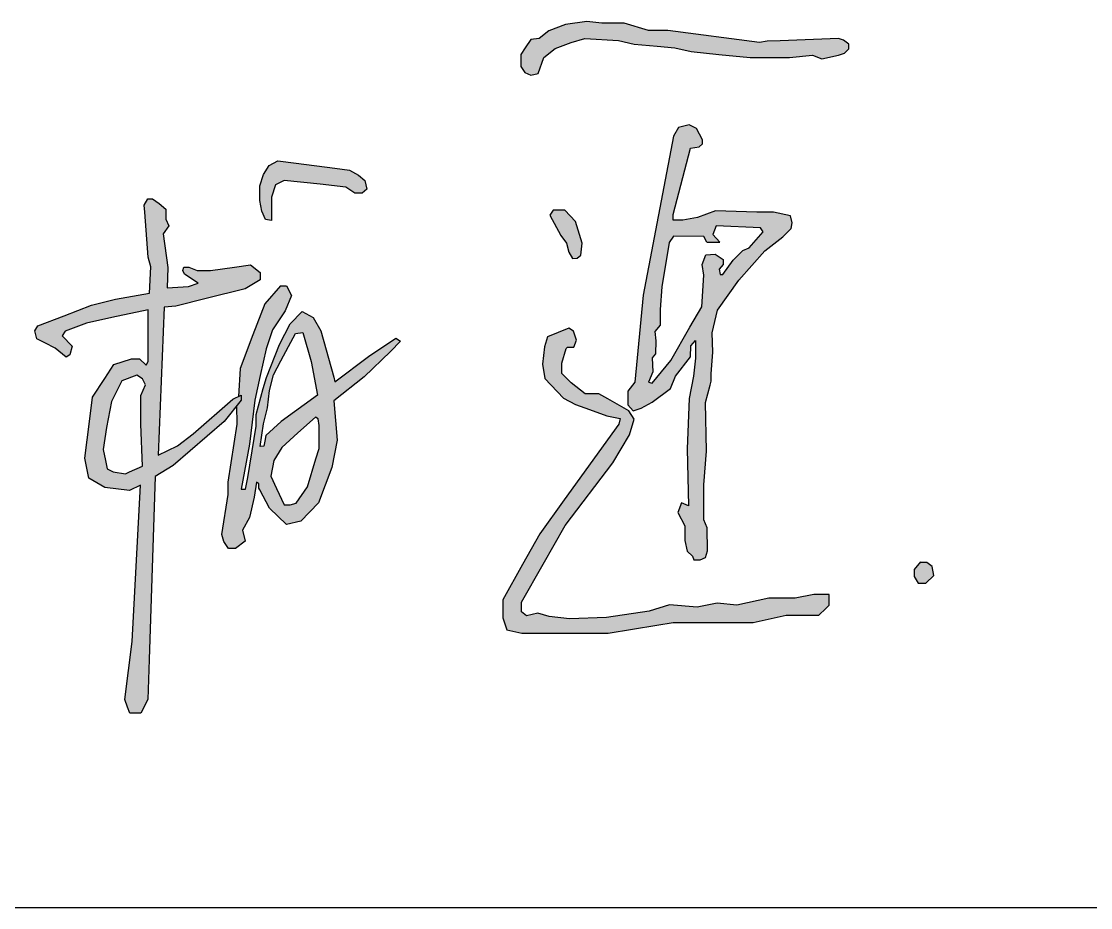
# Model space of a CAD drawing. Extents: x 1162612 to 1711260, y -157368 to 197905.
# Drawn here: x 1661856 to 1662712, y 130493 to 131202 of the extents above; entities that cross this region are included whole.
import ezdxf

# ---------------------------------------------------------------- set-up
doc = ezdxf.new("R2010")
doc.units = 0
doc.header["$LTSCALE"] = 1000
doc.header["$MEASUREMENT"] = 0
doc.layers.get('0').update_dxf_attribs({"linetype": 'CONTINUOUS'})
doc.layers.add('PUB_TITLE', color=4, linetype='CONTINUOUS')

msp = doc.modelspace()

# ---------------------------------------------------------------- hatches: boundary and pattern name
h = msp.add_hatch(color=256)
h.paths.add_polyline_path([(1661968.94, 131032.37), (1661973.43, 131038.78), (1661971.16, 131044.04), (1661971.21, 131052), (1661965.79, 131056.79), (1661960.35, 131060.32), (1661956.82, 131060.32), (1661953.89, 131055.26), (1661954.32, 131049.73), (1661957.11, 131013.73), (1661959.1, 131005.85), (1661958, 130984.79), (1661930.98, 130980.2), (1661911.78, 130975.4), (1661889.66, 130966.84), (1661868.68, 130958.71), (1661866.32, 130954.65), (1661867.93, 130948.3), (1661874.19, 130945.08), (1661882.58, 130940.75), (1661891.37, 130933.55), (1661894.43, 130935.6), (1661896.23, 130942.35), (1661888.2, 130950.71), (1661890.57, 130954.5), (1661907.57, 130960.87), (1661927.96, 130965.33), (1661956.95, 130971.66), (1661956.95, 130930.1), (1661955.45, 130927.35), (1661950.15, 130932.28), (1661943.76, 130932.28), (1661929.56, 130927.9), (1661922.29, 130916.64), (1661912.56, 130901.55), (1661910.08, 130882.12), (1661906.33, 130852.78), (1661909.57, 130836.83), (1661922.29, 130829.43), (1661941.96, 130826.89), (1661950.75, 130831.28), (1661944.18, 130706.12), (1661938.22, 130659.68), (1661940.56, 130653.58), (1661942.44, 130648.65), (1661951.06, 130648.65), (1661956.81, 130659.57), (1661957.86, 130691.73), (1661962.63, 130838.2), (1661977.08, 130847.05), (1662017.86, 130882.2), (1662031.35, 130899.16), (1662031.37, 130903.15), (1662024.69, 130899.93), (1661993.16, 130872.39), (1661980.54, 130862.59), (1661965.13, 130855.12), (1661969.84, 130973.58), (1661979.1, 130974.36), (1662003.44, 130980.52), (1662034.69, 130988.43), (1662046.77, 130995.5), (1662046.77, 131001.33), (1662038.96, 131007.51), (1662026.15, 131005.7), (1662006.98, 131003), (1661996.36, 131003), (1661989.63, 131005.76), (1661985.48, 131005.76), (1661984.66, 131002.99), (1661986.05, 130999.98), (1661996.96, 130992.99), (1661989.38, 130990.22), (1661972.16, 130989.18), (1661972.83, 131005.33)])
h.paths.add_polyline_path([(1661947.81, 130919.3), (1661952.49, 130916.25), (1661954.93, 130911.58), (1661951.27, 130903.04), (1661951.27, 130880.08), (1661952.49, 130846.35), (1661942.19, 130841.75), (1661938.88, 130840.35), (1661928.94, 130841.75), (1661924.17, 130844.39), (1661922.82, 130850.98), (1661921.01, 130859.81), (1661923.61, 130877.23), (1661927.68, 130898.16), (1661935.81, 130914.83)], flags=16)
h.paths.add_polyline_path([(1662125.42, 131079.22), (1662118.12, 131083.41), (1662106.36, 131084.95), (1662075.56, 131088.96), (1662060.85, 131090.88), (1662053.82, 131087.2), (1662049.35, 131079.86), (1662046.31, 131070.75), (1662046.31, 131059.1), (1662047.9, 131050.43), (1662050.86, 131043.84), (1662055.67, 131043.04), (1662055.67, 131053.2), (1662055.67, 131061.84), (1662059.04, 131071.71), (1662065.95, 131075.19), (1662094.75, 131072.05), (1662115.3, 131069.8), (1662122.38, 131064.87), (1662128.21, 131064.87), (1662132.14, 131068.12), (1662130.46, 131075.19)])
h.paths.add_polyline_path([(1662051.51, 130940.4), (1662056.67, 130955.63), (1662066.76, 130970.64), (1662071.69, 130982.97), (1662067.88, 130990.74), (1662062.85, 130990.74), (1662050.35, 130976.47), (1662040.92, 130951.49), (1662030.71, 130924.49), (1662029.31, 130902.15), (1662031.37, 130903.15), (1662031.35, 130899.16), (1662027.97, 130894.91), (1662028.29, 130879.9), (1662021.12, 130833.63), (1662021.12, 130823.66), (1662015.92, 130791.58), (1662017.62, 130786.11), (1662021.32, 130780.42), (1662027.01, 130780.42), (1662034.7, 130786.39), (1662032.65, 130795.14), (1662038.14, 130805.33), (1662041.76, 130821.46), (1662043.83, 130833.48), (1662045.73, 130832.26), (1662045.73, 130828.69), (1662046.33, 130827.55), (1662054.06, 130812.89), (1662067.79, 130799.77), (1662079.28, 130802.4), (1662093.47, 130817.08), (1662104.18, 130845.44), (1662108.41, 130867.08), (1662105.74, 130898.79), (1662129.88, 130917.83), (1662151.09, 130938.1), (1662159, 130946.53), (1662155.32, 130948.96), (1662133.48, 130934.08), (1662106.55, 130913.99), (1662105.53, 130917.69), (1662095.32, 130954.71), (1662089.17, 130965.47), (1662080.36, 130970.08), (1662070.71, 130960.3), (1662062.18, 130943.81), (1662051.63, 130917.42), (1662049.18, 130908.53), (1662043.45, 130887.72), (1662043.45, 130878.36), (1662041.76, 130868.57), (1662036.75, 130837.24), (1662034.85, 130828.12), (1662031.42, 130828.12), (1662038.05, 130864.11), (1662042.49, 130899.21), (1662046.8, 130918.89)])
h.paths.add_polyline_path([(1662063.3, 130930.7), (1662069.35, 130942.06), (1662075.03, 130952.71), (1662080.97, 130953.45), (1662087.64, 130930.16), (1662092.71, 130903.18), (1662063.59, 130882.13), (1662051.28, 130871.05), (1662050.45, 130866.35), (1662049.74, 130862.34), (1662046.75, 130862.09), (1662049.47, 130880.36), (1662052.55, 130893.08), (1662054.26, 130906.86), (1662057.32, 130919.48)], flags=16)
h.paths.add_polyline_path([(1662090.94, 130885.62), (1662093.12, 130884.19), (1662093.8, 130879.07), (1662093.8, 130860.58), (1662091.29, 130852.24), (1662084.55, 130829.82), (1662075.5, 130816.81), (1662070.73, 130815.43), (1662065.9, 130815.43), (1662059.88, 130828.45), (1662055.28, 130838.43), (1662057.75, 130850.91), (1662064.08, 130861.44), (1662076.94, 130873.01)], flags=16)
h.paths.add_polyline_path([(1662306.64, 131188.68), (1662333.47, 131187.23), (1662346.04, 131184.09), (1662364.42, 131182.52), (1662378.71, 131181.3), (1662391.73, 131178.33), (1662413.89, 131176.04), (1662439.09, 131173.43), (1662470.39, 131173.43), (1662488.86, 131175.39), (1662496.25, 131172.56), (1662509.72, 131175.39), (1662514.52, 131177.13), (1662518.06, 131180.46), (1662518.06, 131184.32), (1662513.66, 131187.42), (1662509.8, 131188.82), (1662462.97, 131186.96), (1662452.69, 131186.55), (1662446.53, 131185.45), (1662373.02, 131195.22), (1662357.59, 131195.22), (1662338.16, 131201.07), (1662320.26, 131201.07), (1662308.24, 131202.44), (1662291.03, 131199.85), (1662277.78, 131194.83), (1662270.01, 131188.74), (1662263.27, 131187.87), (1662258.9, 131181.16), (1662255.36, 131175.86), (1662255.36, 131166.36), (1662258.56, 131161.46), (1662263.26, 131159.38), (1662269.14, 131160.84), (1662273.79, 131173.57), (1662282.85, 131180.66), (1662295.58, 131185.55)])
h.paths.add_polyline_path([(1662299.23, 131042.22), (1662290.56, 131051.22), (1662281.21, 131051.22), (1662278.48, 131047.44), (1662287.46, 131031.01), (1662291.99, 131024.8), (1662293.84, 131017.76), (1662296.85, 131012.5), (1662300.59, 131012.84), (1662303.47, 131015.39), (1662304.49, 131024.9)])
h.paths.add_polyline_path([(1662391.1, 131100.86), (1662398.03, 131102.12), (1662400.68, 131104.54), (1662400.82, 131107.75), (1662396.02, 131116.59), (1662390.05, 131119.76), (1662381.58, 131117.41), (1662377.48, 131110.66), (1662353.24, 130983.17), (1662346.58, 130913.72), (1662340.98, 130906.38), (1662340.98, 130895.6), (1662345.39, 130890.73), (1662351.65, 130892.7), (1662360.59, 130897.57), (1662375.09, 130908.46), (1662379.26, 130918.43), (1662391.19, 130933.81), (1662391.48, 130942.8), (1662395.22, 130947), (1662395.22, 130932.84), (1662393.58, 130918.32), (1662390.25, 130900.51), (1662388.64, 130860.28), (1662389.62, 130814.66), (1662384.03, 130817.14), (1662381.13, 130809.28), (1662386.72, 130798.73), (1662386.72, 130786.93), (1662388.51, 130778.41), (1662392.82, 130774.47), (1662393.9, 130771.45), (1662398.93, 130771.45), (1662403.16, 130773.32), (1662404.82, 130778.63), (1662404.6, 130796.93), (1662401.79, 130803.44), (1662401.79, 130831.57), (1662404.06, 130858.37), (1662403.16, 130897.34), (1662406.83, 130911.27), (1662407.7, 130914.55), (1662407.7, 130920.43), (1662408.97, 130937.55), (1662408.5, 130953.14), (1662412.89, 130971.23), (1662429.91, 130995.18), (1662450.59, 131018.85), (1662465.22, 131030), (1662471.66, 131036.57), (1662472.49, 131041.1), (1662471.33, 131046.89), (1662457.68, 131049.61), (1662444.22, 131049.61), (1662411.14, 131050.87), (1662396.78, 131045.52), (1662384.93, 131043.19), (1662377.33, 131043.19), (1662377.33, 131047.85)])
h.paths.add_polyline_path([(1662377.66, 131030.49), (1662401.79, 131030.11), (1662404.33, 131025.8), (1662407, 131025.79), (1662414.74, 131025.78), (1662409.16, 131031.89), (1662411.82, 131038.87), (1662447.25, 131037.09), (1662449.36, 131033.86), (1662438.3, 131021.27), (1662433.16, 131018.96), (1662425.27, 131011.25), (1662417.02, 130999.9), (1662415.01, 130999.9), (1662414.24, 131004.13), (1662417.29, 131007.79), (1662417.29, 131011.86), (1662410.98, 131016.14), (1662403.47, 131015.45), (1662400.57, 131007.88), (1662401.86, 130999.34), (1662400.22, 130974.02), (1662390.74, 130957.55), (1662375.42, 130930.98), (1662360.59, 130912.78), (1662357.69, 130913.58), (1662360.93, 130921.78), (1662360.5, 130933.02), (1662363.21, 130936.37), (1662363.47, 130946.64), (1662362.65, 130954.23), (1662366.97, 130959.29), (1662366.97, 130971.76), (1662368.27, 130989.97), (1662374.11, 131025.54)], flags=16)
h.paths.add_polyline_path([(1662295.61, 130913.04), (1662288.29, 130920.65), (1662288.29, 130928.86), (1662291.67, 130940.49), (1662292.74, 130941.77), (1662297.7, 130941.77), (1662299.84, 130947.26), (1662297.56, 130954.48), (1662293.81, 130956.76), (1662276.81, 130949.94), (1662274.26, 130942.04), (1662272.79, 130927.99), (1662274.67, 130916.49), (1662289.53, 130900.75), (1662299.04, 130895.67), (1662310.29, 130891.65), (1662324.21, 130886.69), (1662334.92, 130884.43), (1662333.74, 130880.01), (1662290.17, 130819.53), (1662270.6, 130792.36), (1662256.76, 130767.59), (1662241.08, 130739.53), (1662241.08, 130725.12), (1662244.27, 130715.52), (1662256.04, 130712.64), (1662276.45, 130712.64), (1662302.39, 130712.64), (1662325.2, 130712.64), (1662364.35, 130719.12), (1662377.44, 130721.28), (1662405.04, 130721.28), (1662441.31, 130721.28), (1662467.73, 130727.24), (1662493.9, 130727.24), (1662499.43, 130732.52), (1662502.25, 130735.21), (1662502.25, 130743.8), (1662489.82, 130743.8), (1662474.93, 130740.68), (1662453.8, 130740.68), (1662428.34, 130735.16), (1662412.6, 130736.83), (1662396.48, 130733.51), (1662374.43, 130735.41), (1662358.06, 130730.43), (1662323.84, 130725.35), (1662294.33, 130724.2), (1662278.18, 130726.1), (1662268.92, 130728.63), (1662259.77, 130726.63), (1662255.87, 130729.78), (1662255.87, 130737.57), (1662273.12, 130767.82), (1662290.87, 130798.94), (1662329.12, 130849.17), (1662342.23, 130871.42), (1662346.12, 130884.11), (1662341.93, 130890.64), (1662332.52, 130896.02), (1662324.97, 130900.32), (1662317.92, 130904.35), (1662306.97, 130904.35)])
h.paths.add_polyline_path([(1662584.64, 130765.98), (1662580.28, 130769.31), (1662574.98, 130769.31), (1662570.17, 130763.75), (1662570.17, 130758.2), (1662573.42, 130752.73), (1662579.72, 130752.73), (1662585.94, 130758.75)])
h = msp.add_hatch(color=250)
h.paths.add_polyline_path([(1662373.02, 131195.22), (1662357.59, 131195.22), (1662338.16, 131201.07), (1662320.26, 131201.07), (1662308.24, 131202.44), (1662291.03, 131199.85), (1662277.78, 131194.83), (1662270.01, 131188.74), (1662263.27, 131187.87), (1662258.9, 131181.16), (1662255.36, 131175.86), (1662255.36, 131166.36), (1662258.56, 131161.46), (1662263.26, 131159.38), (1662269.14, 131160.84), (1662273.79, 131173.57), (1662282.85, 131180.66), (1662295.58, 131185.55), (1662306.64, 131188.68), (1662333.47, 131187.23), (1662346.04, 131184.09), (1662364.42, 131182.52), (1662378.71, 131181.3), (1662391.73, 131178.33), (1662413.89, 131176.04), (1662439.09, 131173.43), (1662470.39, 131173.43), (1662488.86, 131175.39), (1662496.25, 131172.56), (1662509.72, 131175.39), (1662514.52, 131177.13), (1662518.06, 131180.46), (1662518.06, 131184.32), (1662513.66, 131187.42), (1662509.8, 131188.82), (1662462.97, 131186.96), (1662452.69, 131186.55), (1662446.53, 131185.45)])
h.paths.add_polyline_path([(1662398.03, 131102.12), (1662400.68, 131104.54), (1662400.82, 131107.75), (1662396.02, 131116.59), (1662390.05, 131119.76), (1662381.58, 131117.41), (1662377.48, 131110.66), (1662353.24, 130983.17), (1662346.58, 130913.72), (1662340.98, 130906.38), (1662340.98, 130895.6), (1662345.39, 130890.73), (1662351.65, 130892.7), (1662360.59, 130897.57), (1662375.09, 130908.46), (1662379.26, 130918.43), (1662391.19, 130933.81), (1662391.48, 130942.8), (1662395.22, 130947), (1662395.22, 130932.84), (1662393.58, 130918.32), (1662390.25, 130900.51), (1662388.64, 130860.28), (1662389.62, 130814.66), (1662384.03, 130817.14), (1662381.13, 130809.28), (1662386.72, 130798.73), (1662386.72, 130786.93), (1662388.51, 130778.41), (1662392.82, 130774.47), (1662393.9, 130771.45), (1662398.93, 130771.45), (1662403.16, 130773.32), (1662404.82, 130778.63), (1662404.6, 130796.93), (1662401.79, 130803.44), (1662401.79, 130831.57), (1662404.06, 130858.37), (1662403.16, 130897.34), (1662406.83, 130911.27), (1662407.7, 130914.55), (1662407.7, 130920.43), (1662408.97, 130937.55), (1662408.5, 130953.14), (1662412.89, 130971.23), (1662429.91, 130995.18), (1662450.59, 131018.85), (1662465.22, 131030), (1662471.66, 131036.57), (1662472.49, 131041.1), (1662471.33, 131046.89), (1662457.68, 131049.61), (1662444.22, 131049.61), (1662411.14, 131050.87), (1662396.78, 131045.52), (1662384.93, 131043.19), (1662377.33, 131043.19), (1662377.33, 131047.85), (1662391.1, 131100.86)])
h.paths.add_polyline_path([(1662411.82, 131038.87), (1662447.25, 131037.09), (1662449.36, 131033.86), (1662438.3, 131021.27), (1662433.16, 131018.96), (1662425.27, 131011.25), (1662417.02, 130999.9), (1662415.01, 130999.9), (1662414.24, 131004.13), (1662417.29, 131007.79), (1662417.29, 131011.86), (1662410.98, 131016.14), (1662403.47, 131015.45), (1662400.57, 131007.88), (1662401.86, 130999.34), (1662400.22, 130974.02), (1662390.74, 130957.55), (1662375.42, 130930.98), (1662360.59, 130912.78), (1662357.69, 130913.58), (1662360.93, 130921.78), (1662360.5, 130933.02), (1662363.21, 130936.37), (1662363.47, 130946.64), (1662362.65, 130954.23), (1662366.97, 130959.29), (1662366.97, 130971.76), (1662368.27, 130989.97), (1662374.11, 131025.54), (1662377.66, 131030.49), (1662401.79, 131030.11), (1662404.33, 131025.8), (1662407, 131025.79), (1662414.74, 131025.78), (1662409.16, 131031.89)], flags=16)
h.paths.add_polyline_path([(1662291.67, 130940.49), (1662292.74, 130941.77), (1662297.7, 130941.77), (1662299.84, 130947.26), (1662297.56, 130954.48), (1662293.81, 130956.76), (1662276.81, 130949.94), (1662274.26, 130942.04), (1662272.79, 130927.99), (1662274.67, 130916.49), (1662289.53, 130900.75), (1662299.04, 130895.67), (1662310.29, 130891.65), (1662324.21, 130886.69), (1662334.92, 130884.43), (1662333.74, 130880.01), (1662290.17, 130819.53), (1662270.6, 130792.36), (1662256.76, 130767.59), (1662241.08, 130739.53), (1662241.08, 130725.12), (1662244.27, 130715.52), (1662256.04, 130712.64), (1662276.45, 130712.64), (1662302.39, 130712.64), (1662325.2, 130712.64), (1662364.35, 130719.12), (1662377.44, 130721.28), (1662405.04, 130721.28), (1662441.31, 130721.28), (1662467.73, 130727.24), (1662493.9, 130727.24), (1662499.43, 130732.52), (1662502.25, 130735.21), (1662502.25, 130743.8), (1662489.82, 130743.8), (1662474.93, 130740.68), (1662453.8, 130740.68), (1662428.34, 130735.16), (1662412.6, 130736.83), (1662396.48, 130733.51), (1662374.43, 130735.41), (1662358.06, 130730.43), (1662323.84, 130725.35), (1662294.33, 130724.2), (1662278.18, 130726.1), (1662268.92, 130728.63), (1662259.77, 130726.63), (1662255.87, 130729.78), (1662255.87, 130737.57), (1662273.12, 130767.82), (1662290.87, 130798.94), (1662329.12, 130849.17), (1662342.23, 130871.42), (1662346.12, 130884.11), (1662341.93, 130890.64), (1662332.52, 130896.02), (1662324.97, 130900.32), (1662317.92, 130904.35), (1662306.97, 130904.35), (1662295.61, 130913.04), (1662288.29, 130920.65), (1662288.29, 130928.86)])
h.paths.add_polyline_path([(1662299.23, 131042.22), (1662290.56, 131051.22), (1662281.21, 131051.22), (1662278.48, 131047.44), (1662287.46, 131031.01), (1662291.99, 131024.8), (1662293.84, 131017.76), (1662296.85, 131012.5), (1662300.59, 131012.84), (1662303.47, 131015.39), (1662304.49, 131024.9)])
h = msp.add_hatch(color=256)
h.paths.add_polyline_path([(1662295.58, 131185.55), (1662306.64, 131188.68), (1662333.47, 131187.23), (1662346.04, 131184.09), (1662364.42, 131182.52), (1662378.71, 131181.3), (1662391.73, 131178.33), (1662413.89, 131176.04), (1662439.09, 131173.43), (1662470.39, 131173.43), (1662488.86, 131175.39), (1662496.25, 131172.56), (1662509.72, 131175.39), (1662514.52, 131177.13), (1662518.06, 131180.46), (1662518.06, 131184.32), (1662513.66, 131187.42), (1662509.8, 131188.82), (1662462.97, 131186.96), (1662452.69, 131186.55), (1662446.53, 131185.45), (1662373.02, 131195.22), (1662357.59, 131195.22), (1662338.16, 131201.07), (1662320.26, 131201.07), (1662308.24, 131202.44), (1662291.03, 131199.85), (1662277.78, 131194.83), (1662270.01, 131188.74), (1662263.27, 131187.87), (1662258.9, 131181.16), (1662255.36, 131175.86), (1662255.36, 131166.36), (1662258.56, 131161.46), (1662263.26, 131159.38), (1662269.14, 131160.84), (1662273.79, 131173.57), (1662282.85, 131180.66)])
h.paths.add_polyline_path([(1662299.23, 131042.22), (1662290.56, 131051.22), (1662281.21, 131051.22), (1662278.48, 131047.44), (1662287.46, 131031.01), (1662291.99, 131024.8), (1662293.84, 131017.76), (1662296.85, 131012.5), (1662300.59, 131012.84), (1662303.47, 131015.39), (1662304.49, 131024.9)])
h.paths.add_polyline_path([(1662391.1, 131100.86), (1662398.03, 131102.12), (1662400.68, 131104.54), (1662400.82, 131107.75), (1662396.02, 131116.59), (1662390.05, 131119.76), (1662381.58, 131117.41), (1662377.48, 131110.66), (1662353.24, 130983.17), (1662346.58, 130913.72), (1662340.98, 130906.38), (1662340.98, 130895.6), (1662345.39, 130890.73), (1662351.65, 130892.7), (1662360.59, 130897.57), (1662375.09, 130908.46), (1662379.26, 130918.43), (1662391.19, 130933.81), (1662391.48, 130942.8), (1662395.22, 130947), (1662395.22, 130932.84), (1662393.58, 130918.32), (1662390.25, 130900.51), (1662388.64, 130860.28), (1662389.62, 130814.66), (1662384.03, 130817.14), (1662381.13, 130809.28), (1662386.72, 130798.73), (1662386.72, 130786.93), (1662388.51, 130778.41), (1662392.82, 130774.47), (1662393.9, 130771.45), (1662398.93, 130771.45), (1662403.16, 130773.32), (1662404.82, 130778.63), (1662404.6, 130796.93), (1662401.79, 130803.44), (1662401.79, 130831.57), (1662404.06, 130858.37), (1662403.16, 130897.34), (1662406.83, 130911.27), (1662407.7, 130914.55), (1662407.7, 130920.43), (1662408.97, 130937.55), (1662408.5, 130953.14), (1662412.89, 130971.23), (1662429.91, 130995.18), (1662450.59, 131018.85), (1662465.22, 131030), (1662471.66, 131036.57), (1662472.49, 131041.1), (1662471.33, 131046.89), (1662457.68, 131049.61), (1662444.22, 131049.61), (1662411.14, 131050.87), (1662396.78, 131045.52), (1662384.93, 131043.19), (1662377.33, 131043.19), (1662377.33, 131047.85)])
h.paths.add_polyline_path([(1662377.66, 131030.49), (1662401.79, 131030.11), (1662404.33, 131025.8), (1662407, 131025.79), (1662414.74, 131025.78), (1662409.16, 131031.89), (1662411.82, 131038.87), (1662447.25, 131037.09), (1662449.36, 131033.86), (1662438.3, 131021.27), (1662433.16, 131018.96), (1662425.27, 131011.25), (1662417.02, 130999.9), (1662415.01, 130999.9), (1662414.24, 131004.13), (1662417.29, 131007.79), (1662417.29, 131011.86), (1662410.98, 131016.14), (1662403.47, 131015.45), (1662400.57, 131007.88), (1662401.86, 130999.34), (1662400.22, 130974.02), (1662390.74, 130957.55), (1662375.42, 130930.98), (1662360.59, 130912.78), (1662357.69, 130913.58), (1662360.93, 130921.78), (1662360.5, 130933.02), (1662363.21, 130936.37), (1662363.47, 130946.64), (1662362.65, 130954.23), (1662366.97, 130959.29), (1662366.97, 130971.76), (1662368.27, 130989.97), (1662374.11, 131025.54)], flags=16)
h.paths.add_polyline_path([(1662288.29, 130928.86), (1662291.67, 130940.49), (1662292.74, 130941.77), (1662297.7, 130941.77), (1662299.84, 130947.26), (1662297.56, 130954.48), (1662293.81, 130956.76), (1662276.81, 130949.94), (1662274.26, 130942.04), (1662272.79, 130927.99), (1662274.67, 130916.49), (1662289.53, 130900.75), (1662299.04, 130895.67), (1662310.29, 130891.65), (1662324.21, 130886.69), (1662334.92, 130884.43), (1662333.74, 130880.01), (1662290.17, 130819.53), (1662270.6, 130792.36), (1662256.76, 130767.59), (1662241.08, 130739.53), (1662241.08, 130725.12), (1662244.27, 130715.52), (1662256.04, 130712.64), (1662276.45, 130712.64), (1662302.39, 130712.64), (1662325.2, 130712.64), (1662364.35, 130719.12), (1662377.44, 130721.28), (1662405.04, 130721.28), (1662441.31, 130721.28), (1662467.73, 130727.24), (1662493.9, 130727.24), (1662499.43, 130732.52), (1662502.25, 130735.21), (1662502.25, 130743.8), (1662489.82, 130743.8), (1662474.93, 130740.68), (1662453.8, 130740.68), (1662428.34, 130735.16), (1662412.6, 130736.83), (1662396.48, 130733.51), (1662374.43, 130735.41), (1662358.06, 130730.43), (1662323.84, 130725.35), (1662294.33, 130724.2), (1662278.18, 130726.1), (1662268.92, 130728.63), (1662259.77, 130726.63), (1662255.87, 130729.78), (1662255.87, 130737.57), (1662273.12, 130767.82), (1662290.87, 130798.94), (1662329.12, 130849.17), (1662342.23, 130871.42), (1662346.12, 130884.11), (1662341.93, 130890.64), (1662332.52, 130896.02), (1662324.97, 130900.32), (1662317.92, 130904.35), (1662306.97, 130904.35), (1662295.61, 130913.04), (1662288.29, 130920.65)])
h = msp.add_hatch(color=256)
h.paths.add_polyline_path([(1662046.31, 131059.1), (1662047.9, 131050.43), (1662050.86, 131043.84), (1662055.67, 131043.04), (1662055.67, 131053.2), (1662055.67, 131061.84), (1662059.04, 131071.71), (1662065.95, 131075.19), (1662094.75, 131072.05), (1662115.3, 131069.8), (1662122.38, 131064.87), (1662128.21, 131064.87), (1662132.14, 131068.12), (1662130.46, 131075.19), (1662125.42, 131079.22), (1662118.12, 131083.41), (1662106.36, 131084.95), (1662075.56, 131088.96), (1662060.85, 131090.88), (1662053.82, 131087.2), (1662049.35, 131079.86), (1662046.31, 131070.75)])
h.paths.add_polyline_path([(1662021.12, 130823.66), (1662015.92, 130791.58), (1662017.62, 130786.11), (1662021.32, 130780.42), (1662027.01, 130780.42), (1662034.7, 130786.39), (1662032.65, 130795.14), (1662038.14, 130805.33), (1662041.76, 130821.46), (1662043.83, 130833.48), (1662045.73, 130832.26), (1662045.73, 130828.69), (1662046.33, 130827.55), (1662054.06, 130812.89), (1662067.79, 130799.77), (1662079.28, 130802.4), (1662093.47, 130817.08), (1662104.18, 130845.44), (1662108.41, 130867.08), (1662105.74, 130898.79), (1662129.88, 130917.83), (1662151.09, 130938.1), (1662159, 130946.53), (1662155.32, 130948.96), (1662133.48, 130934.08), (1662106.55, 130913.99), (1662105.53, 130917.69), (1662095.32, 130954.71), (1662089.17, 130965.47), (1662080.36, 130970.08), (1662070.71, 130960.3), (1662062.18, 130943.81), (1662051.63, 130917.42), (1662049.18, 130908.53), (1662043.45, 130887.72), (1662043.45, 130878.36), (1662041.76, 130868.57), (1662036.75, 130837.24), (1662034.85, 130828.12), (1662031.42, 130828.12), (1662038.05, 130864.11), (1662042.49, 130899.21), (1662046.8, 130918.89), (1662051.51, 130940.4), (1662056.67, 130955.63), (1662066.76, 130970.64), (1662071.69, 130982.97), (1662067.88, 130990.74), (1662062.85, 130990.74), (1662050.35, 130976.47), (1662040.92, 130951.49), (1662030.71, 130924.49), (1662029.31, 130902.15), (1662031.37, 130903.15), (1662031.35, 130899.16), (1662027.97, 130894.91), (1662028.29, 130879.9), (1662021.12, 130833.63)])
h.paths.add_polyline_path([(1662046.75, 130862.09), (1662049.47, 130880.36), (1662052.55, 130893.08), (1662054.26, 130906.86), (1662057.32, 130919.48), (1662063.3, 130930.7), (1662069.35, 130942.06), (1662075.03, 130952.71), (1662080.97, 130953.45), (1662087.64, 130930.16), (1662092.71, 130903.18), (1662063.59, 130882.13), (1662051.28, 130871.05), (1662050.45, 130866.35), (1662049.74, 130862.34)], flags=16)
h.paths.add_polyline_path([(1662055.28, 130838.43), (1662057.75, 130850.91), (1662064.08, 130861.44), (1662076.94, 130873.01), (1662092.71, 130887.22), (1662093.8, 130879.07), (1662093.8, 130860.58), (1662091.29, 130852.24), (1662084.55, 130829.82), (1662074.54, 130815.43), (1662065.9, 130815.43), (1662059.88, 130828.45)], flags=16)
for color, points in [(250, [(1662125.42, 131079.22), (1662118.12, 131083.41), (1662106.36, 131084.95), (1662075.56, 131088.96), (1662060.85, 131090.88), (1662053.82, 131087.2), (1662049.35, 131079.86), (1662046.31, 131070.75), (1662046.31, 131059.1), (1662047.9, 131050.43), (1662050.86, 131043.84), (1662055.67, 131043.04), (1662055.67, 131053.2), (1662055.67, 131061.84), (1662059.04, 131071.71), (1662065.95, 131075.19), (1662094.75, 131072.05), (1662115.3, 131069.8), (1662122.38, 131064.87), (1662128.21, 131064.87), (1662132.14, 131068.12), (1662130.46, 131075.19)]), (256, [(1662046.31, 131059.1), (1662047.9, 131050.43), (1662050.86, 131043.84), (1662055.67, 131043.04), (1662055.67, 131053.2), (1662055.67, 131061.84), (1662059.04, 131071.71), (1662065.95, 131075.19), (1662094.75, 131072.05), (1662115.3, 131069.8), (1662122.38, 131064.87), (1662128.21, 131064.87), (1662132.14, 131068.12), (1662130.46, 131075.19), (1662125.42, 131079.22), (1662118.12, 131083.41), (1662106.36, 131084.95), (1662075.56, 131088.96), (1662060.85, 131090.88), (1662053.82, 131087.2), (1662049.35, 131079.86), (1662046.31, 131070.75)]), (250, [(1662584.64, 130765.98), (1662580.28, 130769.31), (1662574.98, 130769.31), (1662570.17, 130763.75), (1662570.17, 130758.2), (1662573.42, 130752.73), (1662579.72, 130752.73), (1662585.94, 130758.75)]), (256, [(1662580.28, 130769.31), (1662574.98, 130769.31), (1662570.17, 130763.75), (1662570.17, 130758.2), (1662573.42, 130752.73), (1662579.72, 130752.73), (1662585.94, 130758.75), (1662584.64, 130765.98)])]:
    msp.add_hatch(color=color).paths.add_polyline_path(points)
h = msp.add_hatch(color=250)
h.paths.add_polyline_path([(1661968.94, 131032.37), (1661973.43, 131038.78), (1661971.16, 131044.04), (1661971.21, 131052), (1661965.79, 131056.79), (1661960.35, 131060.32), (1661956.82, 131060.32), (1661953.89, 131055.26), (1661954.32, 131049.73), (1661957.11, 131013.73), (1661959.1, 131005.85), (1661958, 130984.79), (1661930.98, 130980.2), (1661911.78, 130975.4), (1661889.66, 130966.84), (1661868.68, 130958.71), (1661866.32, 130954.65), (1661867.93, 130948.3), (1661874.19, 130945.08), (1661882.58, 130940.75), (1661891.37, 130933.55), (1661894.43, 130935.6), (1661896.23, 130942.35), (1661888.2, 130950.71), (1661890.57, 130954.5), (1661907.57, 130960.87), (1661927.96, 130965.33), (1661956.95, 130971.66), (1661956.95, 130930.1), (1661955.45, 130927.35), (1661950.15, 130932.28), (1661943.76, 130932.28), (1661929.56, 130927.9), (1661922.29, 130916.64), (1661912.56, 130901.55), (1661910.08, 130882.12), (1661906.33, 130852.78), (1661909.57, 130836.83), (1661922.29, 130829.43), (1661941.96, 130826.89), (1661950.75, 130831.28), (1661944.18, 130706.12), (1661938.22, 130659.68), (1661940.56, 130653.58), (1661942.44, 130648.65), (1661951.06, 130648.65), (1661956.81, 130659.57), (1661957.86, 130691.73), (1661962.63, 130838.2), (1661977.08, 130847.05), (1662017.86, 130882.2), (1662031.35, 130899.16), (1662031.37, 130903.15), (1662024.69, 130899.93), (1661993.16, 130872.39), (1661980.54, 130862.59), (1661965.13, 130855.12), (1661969.84, 130973.58), (1661979.1, 130974.36), (1662003.44, 130980.52), (1662034.69, 130988.43), (1662046.77, 130995.5), (1662046.77, 131001.33), (1662038.96, 131007.51), (1662026.15, 131005.7), (1662006.98, 131003), (1661996.36, 131003), (1661989.63, 131005.76), (1661985.48, 131005.76), (1661984.66, 131002.99), (1661986.05, 130999.98), (1661996.96, 130992.99), (1661989.38, 130990.22), (1661972.16, 130989.18), (1661972.83, 131005.33)])
h.paths.add_polyline_path([(1661947.81, 130919.3), (1661952.49, 130916.25), (1661954.93, 130911.58), (1661951.27, 130903.04), (1661951.27, 130880.08), (1661952.49, 130846.35), (1661942.19, 130841.75), (1661938.88, 130840.35), (1661928.94, 130841.75), (1661924.17, 130844.39), (1661922.82, 130850.98), (1661921.01, 130859.81), (1661923.61, 130877.23), (1661927.68, 130898.16), (1661935.81, 130914.83)], flags=16)
h = msp.add_hatch(color=250)
h.paths.add_polyline_path([(1662051.51, 130940.4), (1662056.67, 130955.63), (1662066.76, 130970.64), (1662071.69, 130982.97), (1662067.88, 130990.74), (1662062.85, 130990.74), (1662050.35, 130976.47), (1662040.92, 130951.49), (1662030.71, 130924.49), (1662029.31, 130902.15), (1662031.37, 130903.15), (1662031.35, 130899.16), (1662027.97, 130894.91), (1662028.29, 130879.9), (1662021.12, 130833.63), (1662021.12, 130823.66), (1662015.92, 130791.58), (1662017.62, 130786.11), (1662021.32, 130780.42), (1662027.01, 130780.42), (1662034.7, 130786.39), (1662032.65, 130795.14), (1662038.14, 130805.33), (1662041.76, 130821.46), (1662043.83, 130833.48), (1662045.73, 130832.26), (1662045.73, 130828.69), (1662046.33, 130827.55), (1662054.06, 130812.89), (1662067.79, 130799.77), (1662079.28, 130802.4), (1662093.47, 130817.08), (1662104.18, 130845.44), (1662108.41, 130867.08), (1662105.74, 130898.79), (1662129.88, 130917.83), (1662151.09, 130938.1), (1662159, 130946.53), (1662155.32, 130948.96), (1662133.48, 130934.08), (1662106.55, 130913.99), (1662105.53, 130917.69), (1662095.32, 130954.71), (1662089.17, 130965.47), (1662080.36, 130970.08), (1662070.71, 130960.3), (1662062.18, 130943.81), (1662051.63, 130917.42), (1662049.18, 130908.53), (1662043.45, 130887.72), (1662043.45, 130878.36), (1662041.76, 130868.57), (1662036.75, 130837.24), (1662034.85, 130828.12), (1662031.42, 130828.12), (1662038.05, 130864.11), (1662042.49, 130899.21), (1662046.8, 130918.89)])
h.paths.add_polyline_path([(1662063.3, 130930.7), (1662069.35, 130942.06), (1662075.03, 130952.71), (1662080.97, 130953.45), (1662087.64, 130930.16), (1662092.71, 130903.18), (1662063.59, 130882.13), (1662051.28, 130871.05), (1662050.45, 130866.35), (1662049.74, 130862.34), (1662046.75, 130862.09), (1662049.47, 130880.36), (1662052.55, 130893.08), (1662054.26, 130906.86), (1662057.32, 130919.48)], flags=16)
h.paths.add_polyline_path([(1662090.94, 130885.62), (1662093.12, 130884.19), (1662093.8, 130879.07), (1662093.8, 130860.58), (1662091.29, 130852.24), (1662084.55, 130829.82), (1662075.5, 130816.81), (1662070.73, 130815.43), (1662065.9, 130815.43), (1662059.88, 130828.45), (1662055.28, 130838.43), (1662057.75, 130850.91), (1662064.08, 130861.44), (1662076.94, 130873.01)], flags=16)

# ---------------------------------------------------------------- linework, layer by layer
for p, q in [((1662308.24, 131202.44), (1662291.03, 131199.85)), ((1662320.26, 131201.07), (1662308.24, 131202.44)), ((1662277.78, 131194.83), (1662270.01, 131188.74)), ((1662291.03, 131199.85), (1662277.78, 131194.83)), ((1662338.16, 131201.07), (1662320.26, 131201.07)), ((1662357.59, 131195.22), (1662338.16, 131201.07)), ((1662373.02, 131195.22), (1662357.59, 131195.22)), ((1662446.53, 131185.45), (1662373.02, 131195.22)), ((1662263.27, 131187.87), (1662258.9, 131181.16)), ((1662270.01, 131188.74), (1662263.27, 131187.87)), ((1662282.85, 131180.66), (1662295.58, 131185.55)), ((1662295.58, 131185.55), (1662306.64, 131188.68)), ((1662306.64, 131188.68), (1662333.47, 131187.23)), ((1662333.47, 131187.23), (1662346.04, 131184.09)), ((1662346.04, 131184.09), (1662364.42, 131182.52)), ((1662452.69, 131186.55), (1662446.53, 131185.45)), ((1662462.97, 131186.96), (1662452.69, 131186.55)), ((1662509.8, 131188.82), (1662462.97, 131186.96)), ((1662513.66, 131187.42), (1662509.8, 131188.82)), ((1662518.06, 131184.32), (1662513.66, 131187.42)), ((1662518.06, 131180.46), (1662518.06, 131184.32)), ((1662258.9, 131181.16), (1662255.36, 131175.86)), ((1662255.36, 131175.86), (1662255.36, 131166.36)), ((1662273.79, 131173.57), (1662282.85, 131180.66)), ((1662364.42, 131182.52), (1662378.71, 131181.3)), ((1662378.71, 131181.3), (1662391.73, 131178.33)), ((1662391.73, 131178.33), (1662413.89, 131176.04)), ((1662413.89, 131176.04), (1662439.09, 131173.43)), ((1662509.72, 131175.39), (1662514.52, 131177.13)), ((1662514.52, 131177.13), (1662518.06, 131180.46)), ((1662269.14, 131160.84), (1662273.79, 131173.57)), ((1662439.09, 131173.43), (1662470.39, 131173.43)), ((1662470.39, 131173.43), (1662488.86, 131175.39)), ((1662488.86, 131175.39), (1662496.25, 131172.56)), ((1662496.25, 131172.56), (1662509.72, 131175.39)), ((1662255.36, 131166.36), (1662258.56, 131161.46)), ((1662258.56, 131161.46), (1662263.26, 131159.38)), ((1662263.26, 131159.38), (1662269.14, 131160.84)), ((1662381.58, 131117.41), (1662377.48, 131110.66)), ((1662390.05, 131119.76), (1662381.58, 131117.41)), ((1662396.02, 131116.59), (1662390.05, 131119.76)), ((1662400.82, 131107.75), (1662396.02, 131116.59)), ((1662377.48, 131110.66), (1662353.24, 130983.17)), ((1662400.68, 131104.54), (1662400.82, 131107.75)), ((1662377.33, 131047.85), (1662391.1, 131100.86)), ((1662391.1, 131100.86), (1662398.03, 131102.12)), ((1662398.03, 131102.12), (1662400.68, 131104.54)), ((1662053.82, 131087.2), (1662060.85, 131090.88)), ((1662060.85, 131090.88), (1662075.56, 131088.96)), ((1662049.35, 131079.86), (1662053.82, 131087.2)), ((1662075.56, 131088.96), (1662106.36, 131084.95)), ((1662106.36, 131084.95), (1662118.12, 131083.41)), ((1662118.12, 131083.41), (1662125.42, 131079.22)), ((1662046.31, 131070.75), (1662049.35, 131079.86)), ((1662065.95, 131075.19), (1662059.04, 131071.71)), ((1662094.75, 131072.05), (1662065.95, 131075.19)), ((1662125.42, 131079.22), (1662130.46, 131075.19)), ((1662130.46, 131075.19), (1662132.14, 131068.12)), ((1662046.31, 131059.1), (1662046.31, 131070.75)), ((1662059.04, 131071.71), (1662055.67, 131061.84)), ((1662115.3, 131069.8), (1662094.75, 131072.05)), ((1662122.38, 131064.87), (1662115.3, 131069.8)), ((1662128.21, 131064.87), (1662122.38, 131064.87)), ((1662132.14, 131068.12), (1662128.21, 131064.87)), ((1661953.89, 131055.26), (1661956.82, 131060.32)), ((1661956.82, 131060.32), (1661960.35, 131060.32)), ((1661960.35, 131060.32), (1661965.79, 131056.79)), ((1661965.79, 131056.79), (1661971.21, 131052)), ((1662047.9, 131050.43), (1662046.31, 131059.1)), ((1662055.67, 131061.84), (1662055.67, 131053.2)), ((1661954.32, 131049.73), (1661953.89, 131055.26)), ((1661957.11, 131013.73), (1661954.32, 131049.73)), ((1661971.21, 131052), (1661971.16, 131044.04)), ((1662050.86, 131043.84), (1662047.9, 131050.43)), ((1662055.67, 131053.2), (1662055.67, 131043.04)), ((1662281.21, 131051.22), (1662278.48, 131047.44)), ((1662278.48, 131047.44), (1662287.46, 131031.01)), ((1662290.56, 131051.22), (1662281.21, 131051.22)), ((1662299.23, 131042.22), (1662290.56, 131051.22)), ((1662377.33, 131043.19), (1662377.33, 131047.85)), ((1662411.14, 131050.87), (1662396.78, 131045.52)), ((1662444.22, 131049.61), (1662411.14, 131050.87)), ((1662457.68, 131049.61), (1662444.22, 131049.61)), ((1662471.33, 131046.89), (1662457.68, 131049.61)), ((1661973.43, 131038.78), (1661968.94, 131032.37)), ((1661971.16, 131044.04), (1661973.43, 131038.78)), ((1662055.67, 131043.04), (1662050.86, 131043.84)), ((1662304.49, 131024.9), (1662299.23, 131042.22)), ((1662384.93, 131043.19), (1662377.33, 131043.19)), ((1662396.78, 131045.52), (1662384.93, 131043.19)), ((1662411.82, 131038.87), (1662409.16, 131031.89)), ((1662447.25, 131037.09), (1662411.82, 131038.87)), ((1662472.49, 131041.1), (1662471.33, 131046.89)), ((1662471.66, 131036.57), (1662472.49, 131041.1)), ((1661968.94, 131032.37), (1661972.83, 131005.33)), ((1662287.46, 131031.01), (1662291.99, 131024.8)), ((1662377.66, 131030.49), (1662374.11, 131025.54)), ((1662401.79, 131030.11), (1662377.66, 131030.49)), ((1662404.33, 131025.8), (1662401.79, 131030.11)), ((1662414.74, 131025.78), (1662409.16, 131031.89)), ((1662438.3, 131021.27), (1662449.36, 131033.86)), ((1662449.36, 131033.86), (1662447.25, 131037.09)), ((1662450.59, 131018.85), (1662465.22, 131030)), ((1662465.22, 131030), (1662471.66, 131036.57)), ((1662291.99, 131024.8), (1662293.84, 131017.76)), ((1662303.47, 131015.39), (1662304.49, 131024.9)), ((1662374.11, 131025.54), (1662368.27, 130989.97)), ((1662404.33, 131025.8), (1662407, 131025.79)), ((1662407, 131025.79), (1662414.74, 131025.78)), ((1661959.1, 131005.85), (1661957.11, 131013.73)), ((1662293.84, 131017.76), (1662296.85, 131012.5)), ((1662296.85, 131012.5), (1662300.59, 131012.84)), ((1662300.59, 131012.84), (1662303.47, 131015.39)), ((1662400.57, 131007.88), (1662403.47, 131015.45)), ((1662403.47, 131015.45), (1662410.98, 131016.14)), ((1662410.98, 131016.14), (1662417.29, 131011.86)), ((1662425.27, 131011.25), (1662433.16, 131018.96)), ((1662429.91, 130995.18), (1662450.59, 131018.85)), ((1662433.16, 131018.96), (1662438.3, 131021.27)), ((1661958, 130984.79), (1661959.1, 131005.85)), ((1661972.83, 131005.33), (1661972.16, 130989.18)), ((1661984.66, 131002.99), (1661985.48, 131005.76)), ((1661985.48, 131005.76), (1661989.63, 131005.76)), ((1661989.63, 131005.76), (1661996.36, 131003)), ((1662006.98, 131003), (1662026.15, 131005.7)), ((1662026.15, 131005.7), (1662038.96, 131007.51)), ((1662038.96, 131007.51), (1662046.77, 131001.33)), ((1662401.86, 130999.34), (1662400.57, 131007.88)), ((1662417.29, 131007.79), (1662414.24, 131004.13)), ((1662417.02, 130999.9), (1662425.27, 131011.25)), ((1662417.29, 131011.86), (1662417.29, 131007.79)), ((1661986.05, 130999.98), (1661984.66, 131002.99)), ((1661996.96, 130992.99), (1661986.05, 130999.98)), ((1661996.36, 131003), (1662006.98, 131003)), ((1662046.77, 131001.33), (1662046.77, 130995.5)), ((1662400.22, 130974.02), (1662401.86, 130999.34)), ((1662414.24, 131004.13), (1662415.01, 130999.9)), ((1662415.01, 130999.9), (1662417.02, 130999.9)), ((1661972.16, 130989.18), (1661989.38, 130990.22)), ((1661989.38, 130990.22), (1661996.96, 130992.99)), ((1662034.69, 130988.43), (1662003.44, 130980.52)), ((1662046.77, 130995.5), (1662034.69, 130988.43)), ((1662062.85, 130990.74), (1662050.35, 130976.47)), ((1662062.85, 130990.74), (1662067.88, 130990.74)), ((1662067.88, 130990.74), (1662071.69, 130982.97)), ((1662368.27, 130989.97), (1662366.97, 130971.76)), ((1662412.89, 130971.23), (1662429.91, 130995.18)), ((1661911.78, 130975.4), (1661930.98, 130980.2)), ((1661930.98, 130980.2), (1661958, 130984.79)), ((1662003.44, 130980.52), (1661979.1, 130974.36)), ((1662071.69, 130982.97), (1662066.76, 130970.64)), ((1662353.24, 130983.17), (1662346.58, 130913.72)), ((1661889.66, 130966.84), (1661911.78, 130975.4)), ((1661956.95, 130971.66), (1661927.96, 130965.33)), ((1661956.95, 130930.1), (1661956.95, 130971.66)), ((1661969.84, 130973.58), (1661965.13, 130855.12)), ((1661979.1, 130974.36), (1661969.84, 130973.58)), ((1662050.35, 130976.47), (1662040.92, 130951.49)), ((1662066.76, 130970.64), (1662056.67, 130955.63)), ((1662070.71, 130960.3), (1662080.36, 130970.08)), ((1662080.36, 130970.08), (1662089.17, 130965.47)), ((1662366.97, 130971.76), (1662366.97, 130959.29)), ((1662390.74, 130957.55), (1662400.22, 130974.02)), ((1662408.5, 130953.14), (1662412.89, 130971.23)), ((1661868.68, 130958.71), (1661889.66, 130966.84)), ((1661927.96, 130965.33), (1661907.57, 130960.87)), ((1662089.17, 130965.47), (1662095.32, 130954.71)), ((1661866.32, 130954.65), (1661868.68, 130958.71)), ((1661867.93, 130948.3), (1661866.32, 130954.65)), ((1661890.57, 130954.5), (1661888.2, 130950.71)), ((1661907.57, 130960.87), (1661890.57, 130954.5)), ((1662056.67, 130955.63), (1662051.51, 130940.4)), ((1662062.18, 130943.81), (1662070.71, 130960.3)), ((1662075.03, 130952.71), (1662080.97, 130953.45)), ((1662080.97, 130953.45), (1662087.64, 130930.16)), ((1662095.32, 130954.71), (1662105.53, 130917.69)), ((1662293.81, 130956.76), (1662276.81, 130949.94)), ((1662297.56, 130954.48), (1662293.81, 130956.76)), ((1662299.84, 130947.26), (1662297.56, 130954.48)), ((1662366.97, 130959.29), (1662362.65, 130954.23)), ((1662362.65, 130954.23), (1662363.47, 130946.64)), ((1662375.42, 130930.98), (1662390.74, 130957.55)), ((1662408.97, 130937.55), (1662408.5, 130953.14)), ((1661874.19, 130945.08), (1661867.93, 130948.3)), ((1661882.58, 130940.75), (1661874.19, 130945.08)), ((1661888.2, 130950.71), (1661896.23, 130942.35)), ((1662040.92, 130951.49), (1662030.71, 130924.49)), ((1662069.35, 130942.06), (1662075.03, 130952.71)), ((1662133.48, 130934.08), (1662155.32, 130948.96)), ((1662159, 130946.53), (1662151.09, 130938.1)), ((1662155.32, 130948.96), (1662159, 130946.53)), ((1662276.81, 130949.94), (1662274.26, 130942.04)), ((1662297.7, 130941.77), (1662299.84, 130947.26)), ((1662363.47, 130946.64), (1662363.21, 130936.37)), ((1662391.48, 130942.8), (1662395.22, 130947)), ((1662395.22, 130947), (1662395.22, 130932.84)), ((1661891.37, 130933.55), (1661882.58, 130940.75)), ((1661896.23, 130942.35), (1661894.43, 130935.6)), ((1662051.51, 130940.4), (1662046.8, 130918.89)), ((1662051.63, 130917.42), (1662062.18, 130943.81)), ((1662063.3, 130930.7), (1662069.35, 130942.06)), ((1662151.09, 130938.1), (1662129.88, 130917.83)), ((1662274.26, 130942.04), (1662272.79, 130927.99)), ((1662288.29, 130928.86), (1662291.67, 130940.49)), ((1662291.67, 130940.49), (1662292.74, 130941.77)), ((1662292.74, 130941.77), (1662297.7, 130941.77)), ((1662363.21, 130936.37), (1662360.5, 130933.02)), ((1662391.19, 130933.81), (1662391.48, 130942.8)), ((1662407.7, 130920.43), (1662408.97, 130937.55)), ((1661894.43, 130935.6), (1661891.37, 130933.55)), ((1661922.29, 130916.64), (1661929.56, 130927.9)), ((1661929.56, 130927.9), (1661943.76, 130932.28)), ((1661943.76, 130932.28), (1661950.15, 130932.28)), ((1661950.15, 130932.28), (1661955.45, 130927.35)), ((1661955.45, 130927.35), (1661956.95, 130930.1)), ((1662057.32, 130919.48), (1662063.3, 130930.7)), ((1662087.64, 130930.16), (1662092.71, 130903.18)), ((1662106.55, 130913.99), (1662133.48, 130934.08)), ((1662272.79, 130927.99), (1662274.67, 130916.49)), ((1662288.29, 130920.65), (1662288.29, 130928.86)), ((1662360.5, 130933.02), (1662360.93, 130921.78)), ((1662360.59, 130912.78), (1662375.42, 130930.98)), ((1662379.26, 130918.43), (1662391.19, 130933.81)), ((1662395.22, 130932.84), (1662393.58, 130918.32)), ((1661947.81, 130919.3), (1661935.81, 130914.83)), ((1661952.49, 130916.25), (1661947.81, 130919.3)), ((1662030.71, 130924.49), (1662029.31, 130902.15)), ((1662046.8, 130918.89), (1662042.49, 130899.21)), ((1662054.26, 130906.86), (1662057.32, 130919.48)), ((1662295.61, 130913.04), (1662288.29, 130920.65)), ((1662360.93, 130921.78), (1662357.69, 130913.58)), ((1662407.7, 130914.55), (1662407.7, 130920.43)), ((1661912.56, 130901.55), (1661922.29, 130916.64)), ((1661935.81, 130914.83), (1661927.68, 130898.16)), ((1661951.27, 130903.04), (1661954.93, 130911.58)), ((1661954.93, 130911.58), (1661952.49, 130916.25)), ((1662049.18, 130908.53), (1662051.63, 130917.42)), ((1662105.53, 130917.69), (1662106.55, 130913.99)), ((1662129.88, 130917.83), (1662105.74, 130898.79)), ((1662274.67, 130916.49), (1662289.53, 130900.75)), ((1662306.97, 130904.35), (1662295.61, 130913.04)), ((1662346.58, 130913.72), (1662340.98, 130906.38)), ((1662357.69, 130913.58), (1662360.59, 130912.78)), ((1662375.09, 130908.46), (1662379.26, 130918.43)), ((1662393.58, 130918.32), (1662390.25, 130900.51)), ((1662403.16, 130897.34), (1662406.83, 130911.27)), ((1662406.83, 130911.27), (1662407.7, 130914.55)), ((1661951.27, 130880.08), (1661951.27, 130903.04)), ((1662024.69, 130899.93), (1662031.37, 130903.15)), ((1662031.37, 130903.15), (1662031.35, 130899.16)), ((1662043.45, 130887.72), (1662049.18, 130908.53)), ((1662052.55, 130893.08), (1662054.26, 130906.86)), ((1662092.71, 130903.18), (1662063.59, 130882.13)), ((1662317.92, 130904.35), (1662306.97, 130904.35)), ((1662324.97, 130900.32), (1662317.92, 130904.35)), ((1662340.98, 130906.38), (1662340.98, 130895.6)), ((1662360.59, 130897.57), (1662375.09, 130908.46)), ((1661910.08, 130882.12), (1661912.56, 130901.55)), ((1661927.68, 130898.16), (1661923.61, 130877.23)), ((1661993.16, 130872.39), (1662024.69, 130899.93)), ((1662031.35, 130899.16), (1662017.86, 130882.2)), ((1662028.29, 130879.9), (1662027.97, 130894.91)), ((1662042.49, 130899.21), (1662038.05, 130864.11)), ((1662049.47, 130880.36), (1662052.55, 130893.08)), ((1662105.74, 130898.79), (1662108.41, 130867.08)), ((1662289.53, 130900.75), (1662299.04, 130895.67)), ((1662299.04, 130895.67), (1662310.29, 130891.65)), ((1662332.52, 130896.02), (1662324.97, 130900.32)), ((1662341.93, 130890.64), (1662332.52, 130896.02)), ((1662340.98, 130895.6), (1662345.39, 130890.73)), ((1662351.65, 130892.7), (1662360.59, 130897.57)), ((1662390.25, 130900.51), (1662388.64, 130860.28)), ((1662404.06, 130858.37), (1662403.16, 130897.34)), ((1662043.45, 130878.36), (1662043.45, 130887.72)), ((1662090.94, 130885.62), (1662076.94, 130873.01)), ((1662093.12, 130884.19), (1662090.94, 130885.62)), ((1662310.29, 130891.65), (1662324.21, 130886.69)), ((1662324.21, 130886.69), (1662334.92, 130884.43)), ((1662346.12, 130884.11), (1662341.93, 130890.64)), ((1662345.39, 130890.73), (1662351.65, 130892.7)), ((1661906.33, 130852.78), (1661910.08, 130882.12)), ((1661923.61, 130877.23), (1661921.01, 130859.81)), ((1661952.49, 130846.35), (1661951.27, 130880.08)), ((1662017.86, 130882.2), (1661977.08, 130847.05)), ((1662021.12, 130833.63), (1662028.29, 130879.9)), ((1662041.76, 130868.57), (1662043.45, 130878.36)), ((1662046.75, 130862.09), (1662049.47, 130880.36)), ((1662063.59, 130882.13), (1662051.28, 130871.05)), ((1662093.8, 130879.07), (1662093.12, 130884.19)), ((1662093.8, 130860.58), (1662093.8, 130879.07)), ((1662333.74, 130880.01), (1662290.17, 130819.53)), ((1662334.92, 130884.43), (1662333.74, 130880.01)), ((1662342.23, 130871.42), (1662346.12, 130884.11)), ((1661980.54, 130862.59), (1661993.16, 130872.39)), ((1662036.75, 130837.24), (1662041.76, 130868.57)), ((1662051.28, 130871.05), (1662050.45, 130866.35)), ((1662076.94, 130873.01), (1662064.08, 130861.44)), ((1662329.12, 130849.17), (1662342.23, 130871.42)), ((1661921.01, 130859.81), (1661922.82, 130850.98)), ((1661965.13, 130855.12), (1661980.54, 130862.59)), ((1662038.05, 130864.11), (1662031.42, 130828.12)), ((1662049.74, 130862.34), (1662046.75, 130862.09)), ((1662050.45, 130866.35), (1662049.74, 130862.34)), ((1662064.08, 130861.44), (1662057.75, 130850.91)), ((1662091.29, 130852.24), (1662093.8, 130860.58)), ((1662108.41, 130867.08), (1662104.18, 130845.44)), ((1662388.64, 130860.28), (1662389.62, 130814.66)), ((1661909.57, 130836.83), (1661906.33, 130852.78)), ((1661922.82, 130850.98), (1661924.17, 130844.39)), ((1662057.75, 130850.91), (1662055.28, 130838.43)), ((1662084.55, 130829.82), (1662091.29, 130852.24)), ((1662401.79, 130831.57), (1662404.06, 130858.37)), ((1661924.17, 130844.39), (1661928.94, 130841.75)), ((1661928.94, 130841.75), (1661938.88, 130840.35)), ((1661938.88, 130840.35), (1661942.19, 130841.75)), ((1661942.19, 130841.75), (1661952.49, 130846.35)), ((1661977.08, 130847.05), (1661962.63, 130838.2)), ((1662104.18, 130845.44), (1662093.47, 130817.08)), ((1662290.87, 130798.94), (1662329.12, 130849.17)), ((1661922.29, 130829.43), (1661909.57, 130836.83)), ((1661962.63, 130838.2), (1661957.86, 130691.73)), ((1662021.12, 130823.66), (1662021.12, 130833.63)), ((1662034.85, 130828.12), (1662036.75, 130837.24)), ((1662043.83, 130833.48), (1662041.76, 130821.46)), ((1662045.73, 130832.26), (1662043.83, 130833.48)), ((1662055.28, 130838.43), (1662059.88, 130828.45)), ((1661941.96, 130826.89), (1661922.29, 130829.43)), ((1661950.75, 130831.28), (1661941.96, 130826.89)), ((1661944.18, 130706.12), (1661950.75, 130831.28)), ((1662031.42, 130828.12), (1662034.85, 130828.12)), ((1662045.73, 130828.69), (1662045.73, 130832.26)), ((1662046.33, 130827.55), (1662045.73, 130828.69)), ((1662054.06, 130812.89), (1662046.33, 130827.55)), ((1662059.88, 130828.45), (1662065.9, 130815.43)), ((1662075.5, 130816.81), (1662084.55, 130829.82)), ((1662401.79, 130803.44), (1662401.79, 130831.57)), ((1662015.92, 130791.58), (1662021.12, 130823.66)), ((1662041.76, 130821.46), (1662038.14, 130805.33)), ((1662070.73, 130815.43), (1662075.5, 130816.81)), ((1662093.47, 130817.08), (1662079.28, 130802.4)), ((1662290.17, 130819.53), (1662270.6, 130792.36)), ((1662384.03, 130817.14), (1662381.13, 130809.28)), ((1662389.62, 130814.66), (1662384.03, 130817.14)), ((1662067.79, 130799.77), (1662054.06, 130812.89)), ((1662065.9, 130815.43), (1662070.73, 130815.43)), ((1662381.13, 130809.28), (1662386.72, 130798.73)), ((1662038.14, 130805.33), (1662032.65, 130795.14)), ((1662079.28, 130802.4), (1662067.79, 130799.77)), ((1662273.12, 130767.82), (1662290.87, 130798.94)), ((1662404.6, 130796.93), (1662401.79, 130803.44)), ((1662017.62, 130786.11), (1662015.92, 130791.58)), ((1662032.65, 130795.14), (1662034.7, 130786.39)), ((1662270.6, 130792.36), (1662256.76, 130767.59)), ((1662386.72, 130798.73), (1662386.72, 130786.93)), ((1662404.82, 130778.63), (1662404.6, 130796.93)), ((1662021.32, 130780.42), (1662017.62, 130786.11)), ((1662034.7, 130786.39), (1662027.01, 130780.42)), ((1662386.72, 130786.93), (1662388.51, 130778.41)), ((1662027.01, 130780.42), (1662021.32, 130780.42)), ((1662388.51, 130778.41), (1662392.82, 130774.47)), ((1662392.82, 130774.47), (1662393.9, 130771.45)), ((1662398.93, 130771.45), (1662403.16, 130773.32)), ((1662403.16, 130773.32), (1662404.82, 130778.63)), ((1662256.76, 130767.59), (1662241.08, 130739.53)), ((1662255.87, 130737.57), (1662273.12, 130767.82)), ((1662393.9, 130771.45), (1662398.93, 130771.45)), ((1662575.46, 130769.87), (1662570.17, 130763.75)), ((1662580.28, 130769.31), (1662574.98, 130769.31)), ((1662584.64, 130765.98), (1662580.28, 130769.31)), ((1662585.94, 130758.75), (1662584.64, 130765.98)), ((1662570.17, 130763.75), (1662570.17, 130758.2)), ((1662570.17, 130758.2), (1662573.42, 130752.73)), ((1662579.72, 130752.73), (1662585.94, 130758.75)), ((1662573.42, 130752.73), (1662579.72, 130752.73)), ((1662241.08, 130739.53), (1662241.08, 130725.12)), ((1662453.8, 130740.68), (1662428.34, 130735.16)), ((1662474.93, 130740.68), (1662453.8, 130740.68)), ((1662489.82, 130743.8), (1662474.93, 130740.68)), ((1662502.25, 130743.8), (1662489.82, 130743.8)), ((1662502.25, 130735.21), (1662502.25, 130743.8)), ((1662255.87, 130729.78), (1662255.87, 130737.57)), ((1662358.06, 130730.43), (1662323.84, 130725.35)), ((1662374.43, 130735.41), (1662358.06, 130730.43)), ((1662396.48, 130733.51), (1662374.43, 130735.41)), ((1662412.6, 130736.83), (1662396.48, 130733.51)), ((1662428.34, 130735.16), (1662412.6, 130736.83)), ((1662493.9, 130727.24), (1662499.43, 130732.52)), ((1662499.43, 130732.52), (1662502.25, 130735.21)), ((1662241.08, 130725.12), (1662244.27, 130715.52)), ((1662259.77, 130726.63), (1662255.87, 130729.78)), ((1662268.92, 130728.63), (1662259.77, 130726.63)), ((1662278.18, 130726.1), (1662268.92, 130728.63)), ((1662294.33, 130724.2), (1662278.18, 130726.1)), ((1662323.84, 130725.35), (1662294.33, 130724.2)), ((1662441.31, 130721.28), (1662467.73, 130727.24)), ((1662467.73, 130727.24), (1662493.9, 130727.24)), ((1662244.27, 130715.52), (1662256.04, 130712.64)), ((1662325.2, 130712.64), (1662364.35, 130719.12)), ((1662364.35, 130719.12), (1662377.44, 130721.28)), ((1662377.44, 130721.28), (1662405.04, 130721.28)), ((1662405.04, 130721.28), (1662441.31, 130721.28)), ((1661938.22, 130659.68), (1661944.18, 130706.12)), ((1662256.04, 130712.64), (1662276.45, 130712.64)), ((1662276.45, 130712.64), (1662302.39, 130712.64)), ((1662302.39, 130712.64), (1662325.2, 130712.64)), ((1661957.86, 130691.73), (1661956.81, 130659.57)), ((1661940.56, 130653.58), (1661938.22, 130659.68)), ((1661942.44, 130648.65), (1661940.56, 130653.58)), ((1661956.81, 130659.57), (1661951.06, 130648.65)), ((1661951.06, 130648.65), (1661942.44, 130648.65))]:
    msp.add_line(p, q)
at = {"layer": 'PUB_TITLE', "color": 4}
msp.add_line((1657443.34, 130493.03), (1662943.34, 130493.03), dxfattribs=at)

doc.saveas('drawing.dxf')
